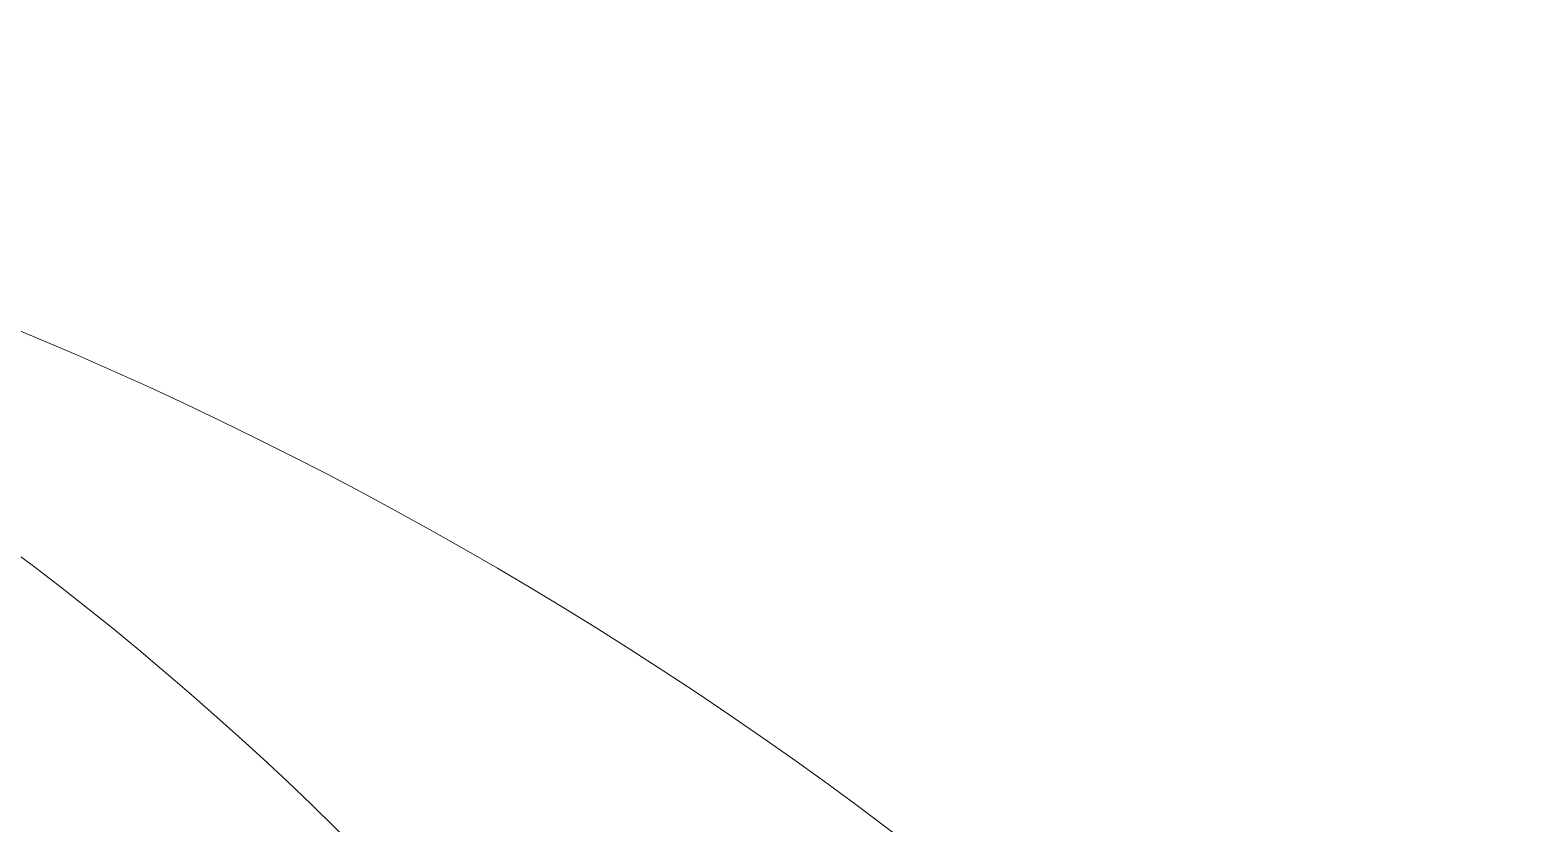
# Model space of a CAD drawing. Header units: inches. Extents: x 147 to 457, y -536 to -220.
# Drawn here: x 359.3 to 413.6, y -289.4 to -260.4 of the extents above; entities that cross this region are included whole.
import ezdxf

# ---------------------------------------------------------------- set-up
doc = ezdxf.new("R2010")
doc.units = ezdxf.units.IN
doc.header["$MEASUREMENT"] = 0
doc.layers.add('Layer 1', color=7, linetype='Continuous')

# ---------------------------------------------------------------- blocks, each defined once
blk = doc.blocks.new('block 5')
at = {"layer": 'Layer 1', "lineweight": 0}
for points in [[(303.59, -260.414), (238.257, -260.414), (183.057, -303.759), (165.153, -363.258), (165.153, -363.258), (442.028, -363.258), (442.028, -363.258), (424.123, -303.759), (368.923, -260.414), (303.59, -260.414)], [(303.59, -260.414), (253.373, -260.414), (210.944, -303.759), (197.185, -363.258), (197.185, -363.258), (409.998, -363.258), (409.998, -363.258), (396.235, -303.759), (353.809, -260.414), (303.59, -260.414)], [(303.59, -260.414), (270.146, -260.414), (241.89, -303.759), (232.725, -363.258), (232.725, -363.258), (374.457, -363.258), (374.457, -363.258), (365.291, -303.759), (337.035, -260.414), (303.59, -260.414)]]:
    blk.add_open_spline(points, degree=3, knots=[0, 0, 0, 0, 1, 1, 1, 2, 2, 2, 3, 3, 3, 3], dxfattribs=at)
blk = doc.blocks.new('block 3')
at = {"layer": 'Layer 1'}
blk.add_blockref('block 5', (0, 0), dxfattribs=at)
blk = doc.blocks.new('block 2')
at = {"layer": 'Layer 1'}
blk.add_blockref('block 3', (0, 0), dxfattribs=at)

msp = doc.modelspace()

# ---------------------------------------------------------------- block references
at = {"layer": 'Layer 1'}
msp.add_blockref('block 2', (0, 0), dxfattribs=at)

doc.saveas('drawing.dxf')
